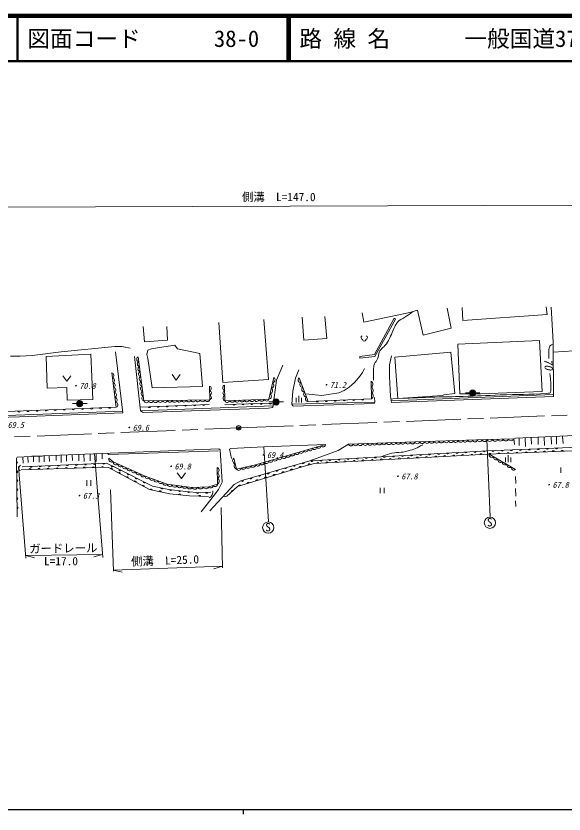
# Model space of a CAD drawing. Units: millimetres, scale not verified. Extents: x 40000 to 680000, y 20000 to 380000.
# Drawn here: x 117880 to 238712, y 204000 to 380000 of the extents above; entities that cross this region are included whole.
import ezdxf
from ezdxf.enums import TextEntityAlignment as Align

# ---------------------------------------------------------------- set-up
doc = ezdxf.new("R2010")
doc.units = ezdxf.units.MM
doc.header["$LTSCALE"] = 1000
doc.header["$PDMODE"] = 32
doc.header["$PDSIZE"] = 500
doc.linetypes.add('CHAIN', pattern=[18.5, 12, -1.5, 3.5, -1.5])
for name, color, linetype, lineweight in [('M-BGD', 7, 'Continuous', 13), ('M-BMK', 2, 'CHAIN', 13), ('M-BMK-SRVR', 3, 'Continuous', 13), ('M-STR-HTXT', 7, 'Continuous', 13), ('M-TTL', 2, 'Continuous', 140), ('M-TTL-BAND', 7, 'Continuous', 25), ('M-TTL-LINE', 7, 'Continuous', 50)]:
    doc.layers.add(name, color=color, linetype=linetype, lineweight=lineweight)
doc.layers.add('M-TTL-TXT', color=7, linetype='Continuous')
doc.styles.add('ＭＳ ゴシック', font='')
doc.styles.get('ＭＳ ゴシック').set_extended_font_data('MS Gothic')

msp = doc.modelspace()

# ---------------------------------------------------------------- hatches: boundary and pattern name
at = {"layer": 'M-BGD'}
for points in [[(219248, 296844, -1), (217882, 296844, -1)], [(132614, 294481, -1), (131248, 294481, -1)], [(175922, 294849, -1), (174557, 294849, -0.41421), (175240, 295532, -0.41421)]]:
    msp.add_hatch(color=256, dxfattribs=at).paths.add_polyline_path(points)

# ---------------------------------------------------------------- linework, layer by layer
for p, q in [((206401, 315101), (204708, 314593)), ((207671, 309598), (206401, 315101)), ((212921, 315525), (213852, 311122)), ((216392, 312815), (216223, 315694)), ((234765, 315863), (235019, 314170)), ((235865, 315779), (236289, 308074)), ((181340, 308497), (181001, 313577)), ((185997, 313747), (186420, 308836)), ((194548, 312477), (194209, 314509)), ((204708, 314593), (194548, 312477)), ((235019, 314170), (216392, 312815)), ((145949, 311545), (146203, 308159)), ((151283, 308497), (151114, 311545)), ((163475, 299184), (162629, 312392)), ((172535, 313069), (173551, 299861)), ((213852, 311122), (207671, 309598)), ((146203, 308159), (151283, 308497)), ((186420, 308836), (181340, 308497)), ((215291, 307651), (233325, 308413)), ((233325, 308413), (233918, 297152)), ((236289, 308074), (236373, 296051)), ((127831, 305957), (139684, 307143)), ((139684, 307143), (141208, 307143)), ((141208, 307143), (143071, 306719)), ((215715, 296644), (215291, 307651)), ((116655, 304941), (118771, 304941)), ((118771, 304941), (121481, 305111)), ((121481, 305111), (127831, 305957)), ((139853, 305957), (141462, 292495)), ((145357, 292919), (144036, 304915)), ((144821, 304817), (146102, 295110)), ((200221, 303079), (200644, 305026)), ((201406, 304772), (213767, 305873)), ((202083, 295628), (201406, 304772)), ((213767, 305873), (214614, 296729)), ((236289, 305873), (240861, 306127)), ((175329, 299692), (176683, 302994)), ((200221, 300454), (200221, 303079)), ((140005, 293734), (138993, 301301)), ((180239, 301978), (179477, 300115)), ((194294, 301385), (193786, 300623)), ((194717, 302232), (194294, 301385)), ((128209, 300641), (129109, 299441)), ((129109, 299441), (130009, 300641)), ((152291, 300908), (153191, 299708)), ((153191, 299708), (154091, 300908)), ((173551, 299861), (163475, 299184)), ((174482, 293681), (175329, 299692)), ((179477, 300115), (178885, 297237)), ((180287, 300172), (182315, 294985)), ((193786, 300623), (192516, 299184)), ((196279, 295561), (196174, 299431)), ((200475, 296051), (200221, 300454)), ((191331, 298168), (190230, 297406)), ((192516, 299184), (191331, 298168)), ((178885, 297237), (178715, 294358)), ((179642, 294725), (179642, 295775)), ((180242, 294725), (180242, 296225)), ((180842, 294725), (180842, 295775)), ((185319, 296305), (181679, 296644)), ((189045, 296898), (185319, 296305)), ((190230, 297406), (189045, 296898)), ((197003, 294866), (196919, 295882)), ((200644, 294781), (200475, 296051)), ((200597, 295133), (236370, 296503)), ((236373, 296051), (200644, 294781)), ((211905, 296305), (200983, 295543)), ((212243, 296475), (211905, 296305)), ((214614, 296729), (212243, 296475)), ((220287, 296644), (215715, 296644)), ((216969, 296879), (217883, 296880)), ((219262, 296879), (220176, 296880)), ((233918, 297152), (220287, 296644)), ((130335, 294517), (131249, 294518)), ((132629, 294517), (133542, 294518)), ((145265, 293747), (160506, 294352)), ((174567, 294019), (145357, 292919)), ((163942, 294313), (174336, 294633)), ((173644, 294885), (174558, 294886)), ((175937, 294885), (176851, 294886)), ((197003, 294866), (178715, 294358)), ((178715, 294358), (178885, 294019)), ((178885, 294019), (179054, 293935)), ((179054, 293935), (196834, 294527)), ((182315, 294985), (196279, 295561)), ((196834, 294527), (197003, 294866)), ((200983, 295543), (200548, 295499)), ((141462, 292834), (106241, 291564)), ((106566, 292360), (140005, 293734)), ((141462, 292495), (118687, 291564)), ((145357, 292919), (145949, 292580)), ((145949, 292580), (173551, 293511)), ((173551, 293511), (174482, 293681)), ((118687, 291564), (107934, 291225)), ((227991, 286907), (227653, 286738)), ((260419, 288262), (227991, 286907)), ((230108, 286907), (230193, 285045)), ((231463, 286992), (231547, 285553)), ((232987, 287077), (232987, 285468)), ((234341, 287161), (234426, 285299)), ((235865, 287246), (235950, 285553)), ((237051, 287161), (237051, 285553)), ((238405, 287246), (238490, 285722)), ((221726, 286569), (222403, 269551)), ((227653, 286738), (227822, 285468)), ((228838, 286823), (228838, 285299)), ((162629, 284537), (123851, 283013)), ((135197, 283436), (137059, 260576)), ((135535, 283436), (135535, 281743)), ((136890, 283521), (136890, 282335)), ((138245, 283267), (138075, 283605)), ((162544, 284113), (138245, 283267)), ((162883, 284283), (162629, 284537)), ((172547, 284973), (173551, 268450)), ((222198, 283362), (228047, 279995)), ((118179, 282674), (118009, 282420)), ((118141, 269522), (118009, 282420)), ((121227, 282843), (118179, 282674)), ((119364, 282759), (119449, 281404)), ((120465, 282759), (120549, 281489)), ((121396, 282928), (121227, 282843)), ((123682, 282928), (121396, 282928)), ((121735, 282843), (121735, 281658)), ((123005, 282843), (123005, 281573)), ((123851, 283013), (123682, 282928)), ((124105, 282928), (124105, 281658)), ((125206, 283013), (125291, 281743)), ((126730, 283097), (126730, 281997)), ((127831, 283097), (127831, 281489)), ((129016, 283182), (129016, 281827)), ((130286, 283182), (130371, 281997)), ((131725, 283267), (131725, 281912)), ((132826, 283351), (132911, 281743)), ((134265, 283351), (134265, 281912)), ((225806, 281606), (225806, 282656)), ((226406, 281606), (226406, 283106)), ((227006, 281606), (227006, 282656)), ((238021, 280439), (238021, 279239)), ((153446, 279225), (154346, 278025)), ((154346, 278025), (155246, 279225)), ((227991, 278441), (228076, 276917)), ((133503, 277609), (133503, 276409)), ((134403, 276409), (134403, 277609)), ((160650, 270836), (165986, 276646)), ((198181, 275937), (198181, 274737)), ((199081, 274737), (199081, 275937)), ((227991, 275816), (228076, 274123)), ((227991, 273107), (228076, 271837))]:
    msp.add_line(p, q, dxfattribs=at)
for points in [[(193662, 304884), (196954, 305359), (201255, 313327), (201575, 313155), (197005, 304899), (193682, 304525)], [(146931, 304492), (147879, 297976), (159016, 298272), (158424, 305559), (153507, 306625), (152914, 307395), (149538, 306862), (147760, 306566), (146931, 306329), (146753, 305322)], [(124567, 304932), (124764, 297902), (129069, 298099), (129188, 295255), (134796, 295413), (134362, 305445)]]:
    msp.add_lwpolyline(points, close=True, dxfattribs=at)
for points in [[(163857, 298592), (163963, 295143), (173652, 295485), (174732, 300304)], [(146102, 295110), (160592, 295354), (160540, 298382)], [(186105, 285496), (172547, 284973), (165246, 284596), (164975, 284446), (165365, 282371)], [(165885, 282451), (166517, 280082), (170703, 280990), (186105, 285496)], [(165986, 276646), (167487, 277480), (182641, 281901), (221824, 284113), (256754, 285511)], [(182641, 281901), (188934, 284166), (191205, 285581)], [(191205, 285581), (205838, 286055), (221726, 286569), (227653, 286738)], [(162883, 284283), (163353, 277172), (162563, 275540), (161369, 274030), (158719, 270625)], [(258316, 284966), (257737, 284773), (221854, 283349), (183671, 281329), (181705, 280820), (166750, 276218), (164397, 274100), (163801, 273971)], [(138357, 282491), (139344, 281662), (146335, 278541), (151232, 276725), (156683, 276014), (160395, 276172), (162291, 276764), (162252, 280437)], [(160364, 274026), (156168, 274148), (151815, 274622), (147304, 275570), (138106, 280468), (119040, 279926)], [(119228, 280573), (137821, 281380), (139954, 280314), (148011, 276325), (151605, 275575), (155317, 275140), (158485, 274868), (160873, 274973)]]:
    msp.add_lwpolyline(points, dxfattribs=at)
for centre, radius in [((218565, 296844), 683), ((131931, 294481), 683), ((175240, 294849), 683), ((222379, 268251), 1250), ((173512, 267165), 1250)]:
    msp.add_circle(centre, radius, dxfattribs=at)
for centre, radius, start, end in [((194370, 309095), 419, 113.44836, 257.2818), ((194651, 308664), 374, 176.52859, 3.47141), ((194932, 309095), 419, 282.7182, 66.55164), ((145060, 304300), 570, 114.86173, 260.17823), ((145203, 303221), 570, 114.86173, 260.17823), ((138895, 300737), 572, 295.09709, 80.14152), ((145345, 302143), 570, 114.86173, 260.17823), ((145488, 301064), 570, 114.86173, 260.17823), ((139040, 299656), 572, 295.09709, 80.14152), ((145630, 299986), 570, 114.86173, 260.17823), ((145772, 298907), 570, 114.86173, 260.17823), ((174327, 299762), 676, 281.48059, 53.26297), ((180665, 299722), 588, 129.97354, 272.72384), ((195871, 298778), 721, 297.97364, 65.14373), ((139184, 298575), 572, 295.09709, 80.14152), ((139329, 297494), 572, 295.09709, 80.14152), ((145915, 297829), 570, 114.86173, 260.17823), ((160430, 297875), 518, 284.20285, 77.78985), ((164088, 298024), 614, 112.11286, 251.38504), ((164123, 296874), 614, 112.11286, 251.38504), ((173787, 297353), 676, 281.48059, 53.26297), ((174057, 298557), 676, 281.48059, 53.26297), ((181070, 298684), 588, 129.97354, 272.72384), ((181476, 297647), 588, 129.97354, 272.72384), ((195906, 297488), 721, 297.97364, 65.14373), ((139474, 296413), 572, 295.09709, 80.14152), ((139618, 295332), 572, 295.09709, 80.14152), ((146057, 296750), 570, 114.86173, 260.17823), ((146199, 295672), 570, 114.86173, 260.17823), ((160448, 296866), 518, 284.20285, 77.78985), ((160465, 295856), 518, 284.20285, 77.78985), ((164159, 295724), 614, 112.11286, 251.38504), ((173518, 296148), 676, 281.48059, 53.26297), ((181881, 296609), 588, 129.97354, 272.72384), ((182287, 295572), 588, 129.97354, 272.72384), ((195941, 296197), 721, 297.97364, 65.14373), ((139763, 294251), 572, 295.09709, 80.14152), ((146617, 295254), 535, 195.56744, 346.35844), ((147652, 295271), 535, 195.56744, 346.35844), ((148688, 295288), 535, 195.56744, 346.35844), ((149723, 295306), 535, 195.56744, 346.35844), ((150758, 295323), 535, 195.56744, 346.35844), ((151259, 294041), 256, 194.95343, 349.59266), ((151793, 295341), 535, 195.56744, 346.35844), ((152828, 295358), 535, 195.56744, 346.35844), ((153257, 294121), 256, 194.95343, 349.59266), ((153863, 295375), 535, 195.56744, 346.35844), ((154898, 295393), 535, 195.56744, 346.35844), ((155255, 294200), 256, 194.95343, 349.59266), ((155933, 295410), 535, 195.56744, 346.35844), ((156968, 295428), 535, 195.56744, 346.35844), ((157254, 294279), 256, 194.95343, 349.59266), ((158003, 295445), 535, 195.56744, 346.35844), ((159038, 295462), 535, 195.56744, 346.35844), ((159252, 294359), 256, 194.95343, 349.59266), ((160073, 295480), 535, 195.56744, 346.35844), ((164495, 295325), 563, 198.82686, 345.21953), ((165572, 295363), 563, 198.82686, 345.21953), ((165939, 294431), 256, 194.44562, 349.08486), ((166648, 295401), 563, 198.82686, 345.21953), ((167725, 295439), 563, 198.82686, 345.21953), ((167938, 294492), 256, 194.44562, 349.08486), ((168802, 295477), 563, 198.82686, 345.21953), ((169878, 295515), 563, 198.82686, 345.21953), ((169937, 294554), 256, 194.44562, 349.08486), ((170955, 295553), 563, 198.82686, 345.21953), ((172031, 295591), 563, 198.82686, 345.21953), ((171936, 294615), 256, 194.44562, 349.08486), ((173108, 295629), 563, 198.82686, 345.21953), ((173935, 294677), 256, 194.44562, 349.08486), ((184311, 295124), 256, 195.04218, 349.68141), ((186309, 295206), 256, 195.04218, 349.68141), ((188307, 295288), 256, 195.04218, 349.68141), ((190306, 295371), 256, 195.04218, 349.68141), ((192304, 295453), 256, 195.04218, 349.68141), ((194302, 295536), 256, 195.04218, 349.68141), ((118554, 292909), 256, 195.03255, 349.67178), ((120552, 292991), 256, 195.03255, 349.67178), ((122551, 293073), 256, 195.03255, 349.67178), ((124549, 293155), 256, 195.03255, 349.67178), ((126547, 293237), 256, 195.03255, 349.67178), ((128546, 293319), 256, 195.03255, 349.67178), ((130544, 293401), 256, 195.03255, 349.67178), ((132542, 293483), 256, 195.03255, 349.67178), ((134540, 293565), 256, 195.03255, 349.67178), ((136539, 293648), 256, 195.03255, 349.67178), ((138537, 293730), 256, 195.03255, 349.67178), ((147262, 293883), 256, 194.95343, 349.59266), ((149260, 293962), 256, 194.95343, 349.59266), ((184629, 285183), 514, 209.14977, 3.46131), ((185592, 285464), 514, 209.14977, 3.46131), ((191723, 285740), 542, 197.02313, 346.68704), ((192768, 285774), 542, 197.02313, 346.68704), ((193813, 285807), 542, 197.02313, 346.68704), ((194859, 285841), 542, 197.02313, 346.68704), ((195904, 285875), 542, 197.02313, 346.68704), ((196949, 285909), 542, 197.02313, 346.68704), ((197994, 285943), 542, 197.02313, 346.68704), ((199039, 285977), 542, 197.02313, 346.68704), ((200085, 286011), 542, 197.02313, 346.68704), ((201130, 286044), 542, 197.02313, 346.68704), ((202175, 286078), 542, 197.02313, 346.68704), ((203220, 286112), 542, 197.02313, 346.68704), ((204265, 286146), 542, 197.02313, 346.68704), ((205311, 286180), 542, 197.02313, 346.68704), ((206363, 286223), 551, 197.75459, 345.94866), ((207422, 286257), 551, 197.75459, 345.94866), ((208481, 286292), 551, 197.75459, 345.94866), ((209540, 286326), 551, 197.75459, 345.94866), ((210599, 286360), 551, 197.75459, 345.94866), ((211659, 286394), 551, 197.75459, 345.94866), ((212718, 286428), 551, 197.75459, 345.94866), ((213777, 286463), 551, 197.75459, 345.94866), ((214836, 286497), 551, 197.75459, 345.94866), ((215895, 286531), 551, 197.75459, 345.94866), ((216955, 286565), 551, 197.75459, 345.94866), ((218014, 286600), 551, 197.75459, 345.94866), ((219073, 286634), 551, 197.75459, 345.94866), ((220132, 286668), 551, 197.75459, 345.94866), ((221192, 286702), 551, 197.75459, 345.94866), ((222312, 286825), 639, 203.6262, 339.64696), ((223497, 286859), 639, 203.6262, 339.64696), ((224682, 286893), 639, 203.6262, 339.64696), ((225868, 286927), 639, 203.6262, 339.64696), ((227053, 286960), 639, 203.6262, 339.64696), ((178853, 283493), 514, 209.14977, 3.46131), ((179816, 283775), 514, 209.14977, 3.46131), ((180779, 284057), 514, 209.14977, 3.46131), ((181741, 284338), 514, 209.14977, 3.46131), ((182704, 284620), 514, 209.14977, 3.46131), ((183666, 284901), 514, 209.14977, 3.46131), ((209093, 283451), 256, 195.91118, 350.55041), ((211089, 283564), 256, 195.91118, 350.55041), ((213086, 283676), 256, 195.91118, 350.55041), ((215083, 283789), 256, 195.91118, 350.55041), ((217080, 283902), 256, 195.91118, 350.55041), ((218384, 283109), 256, 15.70906, 170.34829), ((219077, 284015), 256, 195.91118, 350.55041), ((220381, 283215), 256, 15.70906, 170.34829), ((221073, 284127), 256, 195.91118, 350.55041), ((222378, 283313), 256, 14.95387, 169.5931), ((222783, 283251), 595, 169.22259, 310.90583), ((223072, 284219), 256, 194.97127, 349.6105), ((224376, 283393), 256, 14.95387, 169.5931), ((225071, 284299), 256, 194.97127, 349.6105), ((226375, 283472), 256, 14.95387, 169.5931), ((227069, 284379), 256, 194.97127, 349.6105), ((228373, 283551), 256, 14.95387, 169.5931), ((229067, 284459), 256, 194.97127, 349.6105), ((230371, 283631), 256, 14.95387, 169.5931), ((231066, 284539), 256, 194.97127, 349.6105), ((232370, 283710), 256, 14.95387, 169.5931), ((233064, 284619), 256, 194.97127, 349.6105), ((234368, 283789), 256, 14.95387, 169.5931), ((235063, 284699), 256, 194.97127, 349.6105), ((236367, 283869), 256, 14.95387, 169.5931), ((237061, 284779), 256, 194.97127, 349.6105), ((238365, 283948), 256, 14.95387, 169.5931), ((117962, 281520), 256, 283.26729, 77.90652), ((139056, 282321), 720, 166.33897, 293.60052), ((139915, 281597), 574, 173.575, 318.31995), ((166304, 281929), 670, 128.69097, 261.17187), ((173078, 281804), 514, 209.14977, 3.46131), ((174040, 282085), 514, 209.14977, 3.46131), ((175003, 282367), 514, 209.14977, 3.46131), ((175966, 282649), 514, 209.14977, 3.46131), ((176928, 282930), 514, 209.14977, 3.46131), ((177891, 283212), 514, 209.14977, 3.46131), ((183134, 281986), 256, 195.91118, 350.55041), ((185131, 282098), 256, 195.91118, 350.55041), ((186428, 281418), 256, 15.70906, 170.34829), ((187128, 282211), 256, 195.91118, 350.55041), ((188426, 281524), 256, 15.70906, 170.34829), ((189124, 282324), 256, 195.91118, 350.55041), ((190423, 281629), 256, 15.70906, 170.34829), ((191121, 282437), 256, 195.91118, 350.55041), ((192420, 281735), 256, 15.70906, 170.34829), ((193118, 282549), 256, 195.91118, 350.55041), ((194417, 281841), 256, 15.70906, 170.34829), ((195115, 282662), 256, 195.91118, 350.55041), ((196414, 281946), 256, 15.70906, 170.34829), ((197112, 282775), 256, 195.91118, 350.55041), ((198412, 282052), 256, 15.70906, 170.34829), ((199108, 282887), 256, 195.91118, 350.55041), ((200409, 282158), 256, 15.70906, 170.34829), ((201105, 283000), 256, 195.91118, 350.55041), ((202406, 282264), 256, 15.70906, 170.34829), ((203102, 283113), 256, 195.91118, 350.55041), ((204403, 282369), 256, 15.70906, 170.34829), ((205099, 283226), 256, 195.91118, 350.55041), ((206400, 282475), 256, 15.70906, 170.34829), ((207096, 283338), 256, 195.91118, 350.55041), ((208398, 282581), 256, 15.70906, 170.34829), ((210395, 282686), 256, 15.70906, 170.34829), ((212392, 282792), 256, 15.70906, 170.34829), ((214389, 282898), 256, 15.70906, 170.34829), ((216386, 283003), 256, 15.70906, 170.34829), ((223758, 282690), 595, 169.22259, 310.90583), ((224733, 282128), 595, 169.22259, 310.90583), ((225708, 281567), 595, 169.22259, 310.90583), ((119263, 280252), 766, 118.0678, 230.18427), ((120963, 279925), 256, 14.30642, 168.94565), ((121223, 280716), 256, 195.167, 349.80624), ((122962, 279981), 256, 14.30642, 168.94565), ((123221, 280803), 256, 195.167, 349.80624), ((124961, 280038), 256, 14.30642, 168.94565), ((125219, 280889), 256, 195.167, 349.80624), ((126960, 280095), 256, 14.30642, 168.94565), ((127218, 280976), 256, 195.167, 349.80624), ((128960, 280152), 256, 14.30642, 168.94565), ((129216, 281063), 256, 195.167, 349.80624), ((130959, 280208), 256, 14.30642, 168.94565), ((131214, 281150), 256, 195.167, 349.80624), ((132958, 280265), 256, 14.30642, 168.94565), ((133212, 281237), 256, 195.167, 349.80624), ((134957, 280322), 256, 14.30642, 168.94565), ((135210, 281323), 256, 195.167, 349.80624), ((136956, 280379), 256, 14.30642, 168.94565), ((137208, 281410), 256, 195.167, 349.80624), ((138828, 280019), 256, 344.64764, 139.28687), ((139089, 280809), 256, 166.11533, 320.75457), ((140913, 281152), 574, 173.575, 318.31995), ((140879, 279919), 256, 166.34046, 320.97969), ((141912, 280706), 574, 173.575, 318.31995), ((142911, 280260), 574, 173.575, 318.31995), ((143909, 279814), 574, 173.575, 318.31995), ((161990, 279822), 668, 294.29689, 66.93523), ((166620, 280744), 670, 128.69097, 261.17187), ((167007, 280350), 558, 208.72382, 355.76085), ((168053, 280577), 558, 208.72382, 355.76085), ((169100, 280804), 558, 208.72382, 355.76085), ((170147, 281031), 558, 208.72382, 355.76085), ((171153, 281241), 514, 209.14977, 3.46131), ((172115, 281522), 514, 209.14977, 3.46131), ((175422, 279854), 256, 208.94568, 3.58492), ((177342, 280414), 256, 208.94568, 3.58492), ((178653, 279821), 256, 29.7839, 184.42313), ((179262, 280974), 256, 208.94568, 3.58492), ((180564, 280410), 256, 29.7839, 184.42313), ((181182, 281534), 256, 208.94568, 3.58492), ((182483, 280963), 256, 27.19708, 181.83632), ((184431, 281312), 256, 15.70906, 170.34829), ((226682, 281006), 595, 169.22259, 310.90583), ((227657, 280445), 595, 169.22259, 310.90583), ((117983, 279521), 256, 283.26729, 77.90652), ((140594, 279079), 256, 344.64764, 139.28687), ((142359, 278139), 256, 344.64764, 139.28687), ((142671, 279031), 256, 166.34046, 320.97969), ((144464, 278144), 256, 166.34046, 320.97969), ((144908, 279369), 574, 173.575, 318.31995), ((145907, 278923), 574, 173.575, 318.31995), ((146874, 278492), 541, 174.75902, 324.53452), ((147853, 278129), 541, 174.75902, 324.53452), ((162003, 278598), 668, 294.29689, 66.93523), ((169663, 278173), 256, 208.94568, 3.58492), ((171583, 278734), 256, 208.94568, 3.58492), ((172918, 278057), 256, 29.7839, 184.42313), ((173502, 279294), 256, 208.94568, 3.58492), ((174830, 278645), 256, 29.7839, 184.42313), ((176741, 279233), 256, 29.7839, 184.42313), ((118003, 277521), 256, 283.26729, 77.90652), ((144125, 277199), 256, 344.64764, 139.28687), ((145890, 276259), 256, 344.64764, 139.28687), ((146256, 277256), 256, 166.34046, 320.97969), ((148833, 277765), 541, 174.75902, 324.53452), ((149812, 277402), 541, 174.75902, 324.53452), ((150792, 277039), 541, 174.75902, 324.53452), ((151800, 276830), 578, 190.47877, 334.65841), ((152891, 276688), 578, 190.47877, 334.65841), ((153981, 276545), 578, 190.47877, 334.65841), ((160837, 276423), 508, 209.64609, 5.06196), ((161785, 276719), 508, 209.64609, 5.06196), ((162016, 277374), 668, 294.29689, 66.93523), ((167183, 276292), 256, 29.7839, 184.42313), ((167743, 277613), 256, 208.94568, 3.58492), ((169095, 276880), 256, 29.7839, 184.42313), ((171006, 277469), 256, 29.7839, 184.42313), ((118024, 275521), 256, 283.26729, 77.90652), ((147711, 275427), 256, 0.8142, 155.45343), ((149668, 275016), 256, 0.8142, 155.45343), ((149994, 275968), 256, 180.88695, 335.52619), ((151952, 275591), 256, 186.00591, 340.64515), ((153938, 275358), 256, 186.00591, 340.64515), ((153978, 274330), 256, 6.46701, 161.10624), ((155071, 276403), 578, 190.47877, 334.65841), ((156161, 276261), 578, 190.47877, 334.65841), ((155925, 275144), 256, 187.77229, 342.41152), ((157290, 276319), 679, 206.72169, 338.1516), ((157917, 274973), 256, 187.77229, 342.41152), ((158527, 276372), 679, 206.72169, 338.1516), ((159765, 276425), 679, 206.72169, 338.1516), ((159907, 274987), 256, 195.2065, 349.84573), ((159916, 275023), 1407, 292.76268, 11.41671), ((165625, 275130), 256, 54.68334, 209.32257), ((118044, 273521), 256, 283.26729, 77.90652), ((158363, 274028), 256, 11.00274, 165.64198), ((118065, 271521), 256, 283.26729, 77.90652)]:
    msp.add_arc(centre, radius, start, end, dxfattribs=at)
for points, knots in [([(196740, 299717), (196690, 300710), (196659, 301014), (196722, 301841), (196765, 302399), (196699, 302740), (196898, 303263), (197082, 303750), (197432, 303899), (197617, 304386), (197828, 304939), (197751, 305310), (197968, 305861), (198063, 306099), (198175, 306206), (198337, 306405), (198649, 306789), (198914, 306921), (199232, 307300), (199705, 307862), (199898, 308236), (200250, 308880), (200623, 309562), (200698, 310008), (201040, 310705), (201385, 311408), (201485, 311877), (202006, 312461), (202508, 313024), (202982, 313120), (203603, 313549), (204301, 314031), (204521, 314187), (205381, 314795)], [0, 0, 0, 0, 1, 1, 1, 2, 2, 2, 3, 3, 3, 4, 4, 4, 5, 5, 5, 6, 6, 6, 7, 7, 7, 8, 8, 8, 9, 9, 9, 10, 10, 10, 11, 11, 11, 11]), ([(235327, 304454), (235334, 304545), (235335, 304568), (235339, 304642), (235368, 305139), (235342, 305420), (235374, 305917), (235401, 306344), (235351, 306602), (235491, 307005), (235545, 307161), (235605, 307244), (235725, 307357), (235897, 307518), (236048, 307526), (236292, 307568)], [0, 0, 0, 0, 1, 1, 1, 2, 2, 2, 3, 3, 3, 4, 4, 4, 5, 5, 5, 5]), ([(202083, 295628), (206029, 295805), (207042, 295856), (210222, 295948), (212662, 296019), (214030, 296011), (216471, 296089), (219660, 296190), (221444, 296300), (224633, 296422), (228650, 296576), (230908, 296507), (234919, 296773), (235158, 296789), (235304, 296752), (235528, 296838), (235642, 296882), (235703, 296940), (235762, 297048), (235869, 297246), (235786, 297398), (235797, 297622), (235861, 298994), (235753, 299487), (235598, 301132)], [0, 0, 0, 0, 1, 1, 1, 2, 2, 2, 3, 3, 3, 4, 4, 4, 5, 5, 5, 6, 6, 6, 7, 7, 7, 8, 8, 8, 8]), ([(198378, 282790), (199201, 283147), (199486, 283231), (200216, 283453), (201782, 283927), (202793, 283595), (204359, 284067), (205671, 284462), (206184, 284702), (207589, 285436)], [0, 0, 0, 0, 1, 1, 1, 2, 2, 2, 3, 3, 3, 3])]:
    msp.add_open_spline(points, degree=3, knots=knots, dxfattribs=at)
at = {"layer": 'M-BMK'}
for p, q in [((166985, 289161), (266850, 293039)), ((67074, 285108), (166985, 289161))]:
    msp.add_line(p, q, dxfattribs=at)
at = {"layer": 'M-BMK-SRVR'}
msp.add_circle((166985, 289161), 500, dxfattribs=at)
msp.add_point((166985, 289161), dxfattribs=at)
at = {"layer": 'M-STR-HTXT'}
for p, q in [((252121, 338300), (105283, 337792)), ((118433, 280642), (120041, 260407)), ((138753, 275477), (139347, 257561)), ((163137, 271583), (163386, 258309)), ((120041, 260999), (136975, 261253)), ((120041, 260999), (121981, 260511)), ((136975, 261253), (135051, 260707)), ((139339, 257787), (163380, 258645)), ((139339, 257787), (141288, 257339)), ((163380, 258645), (161468, 258058))]:
    msp.add_line(p, q, dxfattribs=at)
at = {"layer": 'M-TTL'}
msp.add_line((680000, 380000), (40000, 380000), dxfattribs=at)
at = {"layer": 'M-TTL-BAND'}
for p, q in [((40000, 205000), (579000, 205000)), ((168000, 205000), (168000, 204000))]:
    msp.add_line(p, q, dxfattribs=at)
at = {"layer": 'M-TTL-LINE'}
for p, q in [((118250, 380000), (118250, 370000)), ((177750, 380000), (177750, 370000)), ((178250, 380000), (178250, 370000)), ((40000, 370000), (680000, 370000))]:
    msp.add_line(p, q, dxfattribs=at)

# ---------------------------------------------------------------- texts
at = {"layer": 'M-BGD', "style": 'ＭＳ ゴシック', "oblique": 15}
msp.add_text('70', height=1833, rotation=274.06, dxfattribs=at).set_placement((233749, 304344), align=Align.BOTTOM_LEFT)
for s, p in [('・71.2', (185217, 297577)), ('・70.8', (130004, 297370)), ('・69.5', (114186, 288750)), ('・69.6', (141755, 288138)), ('・69.4', (171355, 282115)), ('・69.8', (150975, 279597)), ('・67.8', (200991, 277405)), ('・67.8', (234314, 275539)), ('・67.3', (130774, 273140))]:
    msp.add_text(s, height=1320, dxfattribs=at).set_placement(p, align=Align.BOTTOM_LEFT)
at = {"layer": 'M-BGD', "style": 'ＭＳ ゴシック'}
for p in [(221701, 266878), (172833, 265791)]:
    msp.add_text('S', height=1833, dxfattribs=at).set_placement(p, align=Align.BOTTOM_LEFT)
at = {"layer": 'M-STR-HTXT', "style": 'ＭＳ ゴシック'}
for s, p in [('側溝\u3000L=147.0', (167708, 338612)), ('L=17.0', (124066, 258301))]:
    msp.add_text(s, height=1833, dxfattribs=at).set_placement(p, align=Align.BOTTOM_LEFT)
for s, rotation, p in [('ガードレール', 0.859, (120845, 261011)), ('側溝\u3000L=25.0', 2.043, (143314, 258197))]:
    msp.add_text(s, height=1833, rotation=rotation, dxfattribs=at).set_placement(p, align=Align.BOTTOM_LEFT)
at = {"layer": 'M-TTL-TXT', "style": 'ＭＳ ゴシック'}
for s, p in [('図面コード', (120380, 375000)), ('38-0', (161521, 375000)), ('路 線 名', (180380, 375000)), ('一般国道376号', (216734, 375000))]:
    msp.add_text(s, height=3666, dxfattribs=at).set_placement(p, align=Align.MIDDLE_LEFT)

doc.saveas('drawing.dxf')
